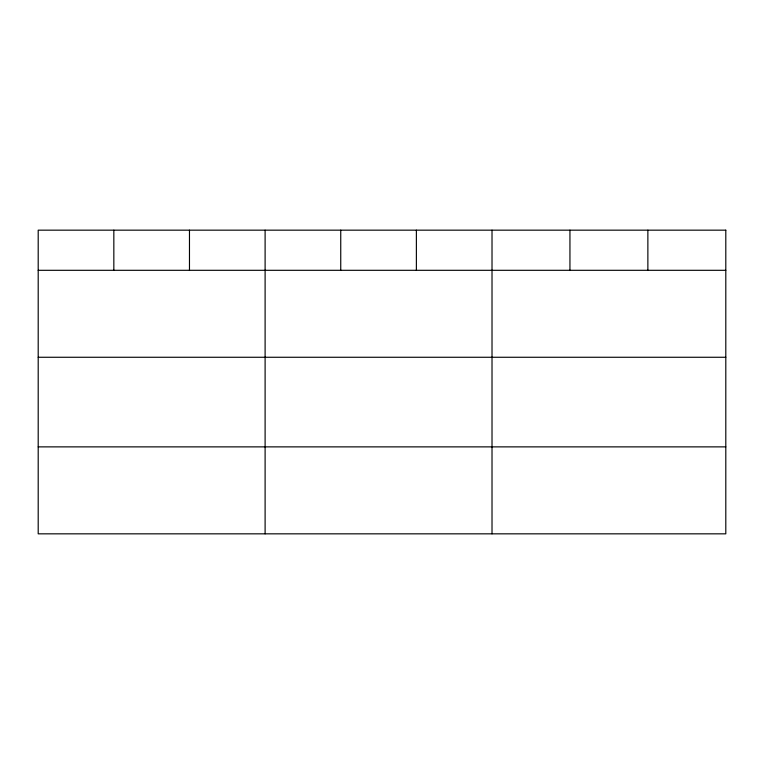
<?xml version="1.0" encoding="UTF-8"?>
<svg xmlns="http://www.w3.org/2000/svg" width="764" height="764" viewBox="0 0 764 764"><rect width="100%" height="100%" fill="white"/><g stroke="black" fill="none" stroke-linecap="round" stroke-linejoin="round"><path stroke-width="1.15" d="M38.2 270.303L725.8 270.303M38.2 357.266L725.8 357.266M38.2 446.873L725.8 446.873M647.872 230.165L647.872 270.303M569.944 230.165L569.944 270.303M492.016 230.165L492.016 533.835M416.38 230.165L416.38 270.303M340.744 230.165L340.744 270.303M265.108 230.165L265.108 533.835M189.472 230.165L189.472 270.303M113.836 230.165L113.836 270.303M725.8 230.165L38.2 230.165L38.2 533.835L725.8 533.835L725.8 230.165"/></g></svg>
